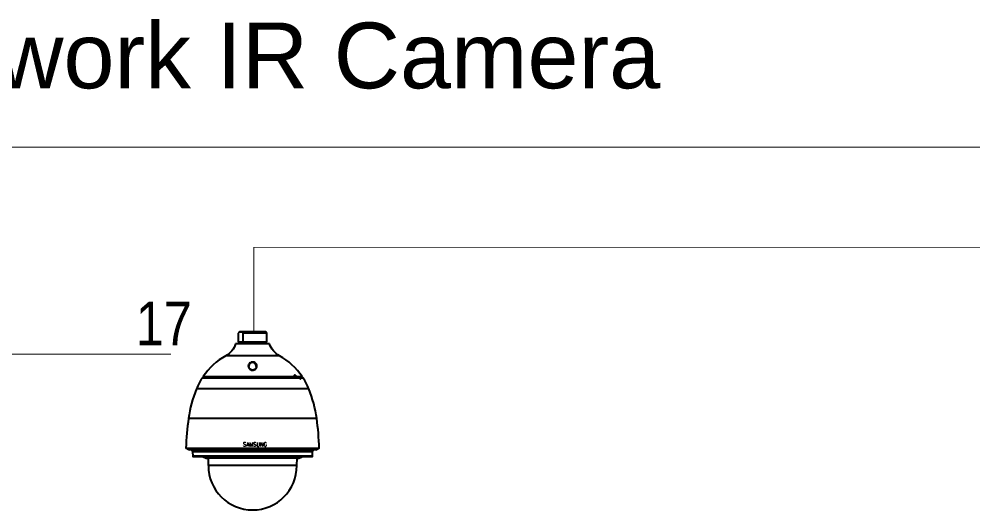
# Model space of a CAD drawing. Header units: millimetres. Extents: x 11706 to 18081, y 7308 to 12674.
# Drawn here: x 13645 to 14298, y 8038 to 8374 of the extents above; entities that cross this region are included whole.
import ezdxf
from ezdxf.enums import TextEntityAlignment as Align

# ---------------------------------------------------------------- set-up
doc = ezdxf.new("R2010")
doc.units = ezdxf.units.MM
doc.linetypes.add('DASHED', pattern=[19.05, 12.7, -6.35])
doc.layers.get('0').update_dxf_attribs({"lineweight": 0})
doc.layers.add('1', color=7, linetype='Continuous', true_color=0xffffff)
doc.layers.add('201', color=7, linetype='Continuous', true_color=0xffffff)
doc.layers.add('Cable CAT6', color=3, linetype='Continuous')
doc.styles.add('ALJABR', font='sanss___.ttf')
doc.styles.add('DEFAULT', font='simplex.shx')
doc.styles.get("Standard").update_dxf_attribs({"font": 'ARIALN.TTF'})

# ---------------------------------------------------------------- blocks, each defined once
blk = doc.blocks.new('A$C597D3E24')
at = {"layer": '1', "color": 7, "linetype": 'Continuous'}
for p, q in [((-23.9, 0), (-25.9, -2)), ((-19.5, 0), (-23.9, 0)), ((19.5, 0), (-19.5, 0)), ((21.5, -2), (19.5, 0)), ((-25.9, -2), (-25.9, -17)), ((-25.9, -2), (-25.8, -2)), ((-25.8, -2), (-25.8, -17)), ((-17.8, -17), (-17.8, -2)), ((21.5, -2), (-17.8, -2)), ((21.5, -17), (21.5, -2)), ((25.8, -20), (-30.2, -20)), ((-25.9, -17), (-25.8, -17)), ((-21.8, -17), (-25.8, -17)), ((-24.2, -17), (-24.2, -20)), ((-17.8, -17), (-21.8, -17)), ((21.5, -17), (-17.8, -17)), ((19.8, -20), (19.8, -17)), ((42, -39.6), (-46.4, -39.6)), ((75.9, -76.2), (-85.5, -76.2)), ((-83.7, -76), (-85.1, -76)), ((-85.1, -76), (-83.7, -76)), ((-83.8, -73.7), (68.2, -73.7)), ((-83.6, -76), (-56.3, -76)), ((-82.1, -74.5), (-83.4, -74.5)), ((-82.9, -75.8), (-56.5, -75.8)), ((-82.9, -75.8), (-82.9, -75.8)), ((-82.9, -75.8), (-82.9, -75.8)), ((-82.5, -74.8), (-82.5, -74.8)), ((-82.4, -74.7), (-82.4, -74.7)), ((-56.2, -74.7), (-82.4, -74.7)), ((-82.1, -74.5), (-55.9, -74.5)), ((-29.7, -76), (-56.2, -76)), ((-28.3, -74.5), (-55.9, -74.5)), ((-55.9, -74.5), (-53.3, -74.5)), ((-53.5, -74.9), (-55.6, -74.9)), ((-55.6, -76), (-55.6, -74.9)), ((-29.6, -74.9), (-53.5, -74.9)), ((-53.5, -74.9), (-53.5, -76)), ((-28.7, -74.9), (-29.6, -74.9)), ((-29.6, -76), (-29.6, -74.9)), ((-29.5, -76), (25.1, -76)), ((-28.6, -75.8), (24.2, -75.8)), ((24.1, -74.7), (-28.4, -74.7)), ((-28.3, -74.5), (24, -74.5)), ((51.6, -74.5), (24, -74.5)), ((25.2, -74.9), (24.3, -74.9)), ((49.2, -74.9), (25.2, -74.9)), ((25.2, -74.9), (25.2, -76)), ((51.9, -76), (25.3, -76)), ((48.9, -74.5), (51.6, -74.5)), ((51.3, -74.9), (49.2, -74.9)), ((49.2, -76), (49.2, -74.9)), ((51.3, -74.9), (51.3, -76)), ((51.6, -74.5), (68, -74.5)), ((74.5, -74.7), (51.8, -74.7)), ((51.9, -76), (75.5, -76)), ((52.1, -75.8), (74.9, -75.8)), ((67.1, -71.5), (67.3, -71.5)), ((67.3, -71.5), (67.5, -71.5)), ((68.7, -73.6), (68, -72.6)), ((68.8, -72.3), (68.6, -72.3)), ((68.6, -72.3), (69.3, -73.3)), ((69.5, -73.4), (68.8, -72.3)), ((69.5, -73.3), (68.8, -72.3)), ((69.6, -74.5), (68.9, -74.5)), ((68.9, -74.5), (68.9, -74.5)), ((69.6, -74.5), (68.9, -74.5)), ((69.6, -74.5), (69.6, -74.5)), ((69.8, -74.5), (69.6, -74.5)), ((69.8, -73.7), (79.5, -73.7)), ((69.9, -74.5), (69.8, -74.5)), ((69.8, -74.5), (69.8, -74.5)), ((69.9, -74.5), (69.8, -74.5)), ((69.9, -74.5), (69.9, -74.5)), ((69.9, -74.5), (74.1, -74.5)), ((74.1, -74.5), (75, -74.5)), ((75, -74.5), (75.5, -74.5)), ((75.5, -74.5), (77.7, -74.5)), ((76.2, -75), (75.8, -75)), ((78.1, -74.7), (76, -74.7)), ((76.6, -75.8), (78.5, -75.8)), ((76.6, -76), (79.2, -76)), ((81.1, -76.2), (76.7, -76.2)), ((79, -74.5), (77.7, -74.5)), ((78.1, -74.7), (78.1, -74.7)), ((78.1, -74.8), (78.1, -74.8)), ((78.5, -75.8), (78.5, -75.8)), ((78.6, -75.8), (78.6, -75.8)), ((80.7, -76), (79.3, -76)), ((80.8, -76), (79.3, -76)), ((90.3, -93.9), (-94.7, -93.9)), ((103.5, -143), (-107.9, -143)), ((-112.1, -191.7), (-90, -191.7)), ((-112, -192), (-110.2, -193)), ((-112, -192), (107.6, -192)), ((-88.5, -193), (-110.2, -193)), ((-110.1, -193), (105.7, -193)), ((-108.4, -193.3), (104.1, -193.3)), ((-85.3, -194.6), (-106.2, -194.6)), ((-102.8, -194.6), (-101.1, -197.6)), ((-101.1, -197.6), (-100.9, -205)), ((-81.2, -197.6), (-101.1, -197.6)), ((-90, -191.7), (107.8, -191.7)), ((105.8, -193), (-88.5, -193)), ((101.9, -194.6), (-85.3, -194.6)), ((96.8, -197.6), (-81.2, -197.6)), ((96.5, -205), (96.8, -197.6)), ((96.8, -197.6), (98.5, -194.6)), ((105.8, -193), (107.6, -192)), ((-81, -205), (-100.9, -205)), ((-100.4, -205.5), (96, -205.5)), ((-66.9, -206.4), (-83.2, -206.4)), ((-66.1, -206.5), (-82.2, -206.5)), ((96.5, -205), (-81, -205)), ((-64.9, -207.4), (-80.8, -207.4)), ((-64.1, -207.5), (-79.7, -207.5)), ((-63, -208.4), (-78.3, -208.4)), ((-61.2, -208.5), (-76.1, -208.5)), ((-75.5, -208.5), (-75.3, -220.6)), ((78.8, -206.4), (-66.9, -206.4)), ((77.8, -206.5), (-66.1, -206.5)), ((76.4, -207.4), (-64.9, -207.4)), ((75.4, -207.5), (-64.1, -207.5)), ((74, -208.4), (-63, -208.4)), ((71.8, -208.5), (-61.2, -208.5)), ((70.9, -220.6), (71.1, -208.5)), ((-60.6, -220.6), (-75.3, -220.6)), ((70.9, -220.6), (-60.6, -220.6))]:
    blk.add_line(p, q, dxfattribs=at)
at = {"layer": '1', "color": 7, "linetype": 'Continuous', "extrusion": (-1e-16, 1e-16, -1)}
for centre, start, end in [((63.4, -9), 198.3177, 240.9406), ((-59, -9), 299.0594, 341.6823)]:
    blk.add_arc(centre, 35, start, end, dxfattribs=at)
at = {"layer": '1', "color": 7, "linetype": 'Continuous'}
for centre, radius, start, end in [((7, -135.7), 110, 119.0594, 145.6742), ((-11.4, -135.7), 110, 34.3258, 60.9406), ((7, -135.7), 110, 147.2437, 157.6436), ((-85.1, -76.5), 0.5, 98.735, 147.2437), ((-85.1, -76.4), 0.4, 90, 98.735), ((-83.4, -74), 0.5, 145.6742, 270), ((-82.1, -74.9), 0.4, 90, 155.4555), ((-28.3, -74.9), 0.4, 90, 171.6611), ((24, -74.9), 0.4, 8.3389, 90), ((77.7, -74.9), 0.4, 24.5445, 90), ((79, -74), 0.5, 270, 34.3258), ((80.7, -76.4), 0.4, 81.265, 90), ((80.7, -76.5), 0.5, 32.7563, 81.265), ((-11.4, -135.7), 110, 22.3564, 32.7563), ((90.3, -170), 200, 157.6436, 172.2472), ((-94.6, -170), 200, 7.7528, 22.3564), ((387.5, -210.4), 500, 172.2472, 177.8554), ((-391.9, -210.4), 500, 2.1446, 7.7528), ((-111.8, -191.8), 0.3, 177.8554, 241.7457), ((-110.1, -192.7), 0.3, 241.7457, 270), ((-107.9, -192.5), 1, 212.4002, 238.549), ((-4.1, -22.7), 200, 238.549, 239.2861), ((-0.3, -22.7), 200, 300.7139, 301.451), ((103.6, -192.5), 1, 301.451, 327.5998), ((105.7, -192.7), 0.3, 270, 298.2543), ((107.5, -191.8), 0.3, 298.2543, 2.1446), ((-100.4, -205), 0.5, 182, 270), ((-67.2, -181), 30, 234.6093, 237.8267), ((-80.7, -186.6), 20, 262.8371, 265.7081), ((-65.1, -181.8), 30, 235.2889, 238.4816), ((-78.3, -187.6), 20, 262.9721, 265.937), ((-62.9, -182.7), 30, 235.975, 239.1436), ((-72.4, -88.6), 120, 267.1606, 268.2129), ((68, -88.6), 120, 271.7871, 272.8394), ((58.6, -182.7), 30, 300.8564, 304.025), ((73.9, -187.6), 20, 274.063, 277.0279), ((60.7, -181.8), 30, 301.5184, 304.7111), ((76.3, -186.6), 20, 274.2919, 277.1629), ((62.8, -181), 30, 302.1733, 305.3907), ((96, -205), 0.5, 270, 358), ((-2.2, -220.6), 73, 180, 0)]:
    blk.add_arc(centre, radius, start, end, dxfattribs=at)
for centre, major_axis, ratio, start_param, end_param in [((-83.7, -76.4), (0, -0.4), 0.982772, 3.138093, 3.294047), ((-82.1, -74.9), (0, 0.4), 0.980679, 0, 1.134464), ((-56.2, -75.9), (-0.383, 0.117), 0.318957, 3.906145, 5.481365), ((-56.3, -76), (-0.369, 0.155), 0.406117, 4.05736, 5.517324), ((-55.9, -74.9), (0, -0.4), 0.659756, 3.141593, 4.276057), ((-55.9, -74.9), (-0.382, 0.118), 0.315649, 3.918102, 5.482595), ((-55.9, -74.9), (-0.383, 0.117), 0.318957, 3.906145, 5.48139), ((-56.2, -76.4), (0, -0.4), 0.651445, 3.139681, 3.294047), ((-55.9, -74.9), (0, 0.4), 0.746873, 4.712389, 6.283185), ((-53.3, -74.9), (0, -0.4), 0.642058, 3.141593, 4.712389), ((-29.5, -74.9), (0, -0.4), 0.342915, 3.141593, 4.712389), ((-28.5, -75.9), (-0.395, 0.06), 0.399597, 5.071046, 6.278771), ((-28.5, -76), (-0.392, 0.081), 0.508793, 5.096103, 6.274235), ((-28.3, -74.9), (-0.396, 0.058), 0.401206, 5.068969, 6.282917), ((-28.3, -74.9), (-0.395, 0.06), 0.399597, 5.071021, 6.282803), ((-28.3, -74.9), (0, 0.4), 0.320923, 0, 1.134464), ((24, -74.9), (0, -0.4), 0.320923, 2.007129, 3.141593), ((24, -74.9), (-0.396, -0.058), 0.401206, 3.141642, 4.355809), ((24, -74.9), (-0.395, -0.06), 0.399597, 3.141706, 4.353757), ((24.1, -75.9), (-0.395, -0.06), 0.399597, 3.151837, 4.353732), ((24.1, -76), (-0.392, -0.081), 0.508793, 3.142205, 4.328675), ((25.1, -74.9), (0, -0.4), 0.342915, 1.570796, 3.141593), ((48.9, -74.9), (0, -0.4), 0.642058, 1.570796, 3.141593), ((51.6, -74.9), (0, -0.4), 0.746873, 3.141593, 4.712389), ((51.6, -74.9), (-0.382, -0.118), 0.315649, 3.942183, 5.506676), ((51.6, -74.9), (-0.383, -0.117), 0.318957, 3.943388, 5.518633), ((51.6, -74.9), (0, 0.4), 0.659756, 5.148721, 6.283185), ((51.9, -75.9), (-0.383, -0.117), 0.318957, 3.943413, 5.518633), ((51.9, -76), (-0.369, -0.155), 0.406117, 3.907454, 5.367418), ((67.3, -72), (0, 0.5), 0.5, 0, 1.141062), ((67, -73.4), (0, -1.4), 0.866025, 2.216568, 3.031244), ((67.3, -73.4), (0, 1.9), 0.866025, 5.358161, 6.283185), ((67.5, -73.4), (0, -1.9), 0.866025, 2.216568, 3.141593), ((68.2, -72.6), (0.419, 0.273), 0.300908, 0.43204, 2.002836), ((68.9, -73.6), (0.419, 0.273), 0.300908, 0.43204, 2.002836), ((68.4, -72.6), (-0.419, -0.273), 0.300908, 3.141587, 3.573633), ((-0.9, 34.3), (76.4, -105.8), 0.256075, 6.097826, 6.102759), ((69.1, -73.6), (-0.419, -0.273), 0.300908, 3.125244, 3.573633), ((-2.2, 33.2), (78.4, -105.7), 0.257874, 6.091795, 6.096644), ((77.7, -74.9), (0, -0.4), 0.980679, 2.007129, 3.141593), ((79.3, -76.4), (0, -0.4), 0.982772, 2.989139, 3.149051)]:
    blk.add_ellipse(centre, major_axis=major_axis, ratio=ratio, start_param=start_param, end_param=end_param, dxfattribs=at)
for points, knots in [([(-17.8, -2), (-18.4, -1.5), (-19.1, -1), (-20.4, -0.5), (-21.1, -0.3), (-22.5, -0.3), (-23.1, -0.5), (-24.5, -1), (-25.2, -1.5), (-25.8, -2)], [0, 0, 0, 0, 0.25, 0.25, 0.5, 0.5, 0.75, 0.75, 1, 1, 1, 1]), ([(-7.9, -60.5), (-8.9, -59.1), (-9.4, -57.5), (-9.2, -54.5), (-8.5, -52.9), (-6.6, -51.1), (-5.7, -50.6), (-3.7, -49.9), (-2.6, -49.8), (-0.4, -50), (0.7, -50.3), (2.4, -51.3), (3.1, -51.9), (4.1, -53.2), (4.5, -53.9), (4.9, -55.4), (5, -56.2), (4.8, -57.7), (4.6, -58.5), (3.9, -60), (3.4, -60.7), (2.2, -62), (1.3, -62.5), (-0.6, -63.3), (-1.8, -63.5), (-4, -63.3), (-5, -62.9), (-6.7, -61.8), (-7.4, -61.2), (-7.9, -60.5)], [0, 0, 0, 0, 0.125, 0.125, 0.25, 0.25, 0.3125, 0.3125, 0.375, 0.375, 0.4375, 0.4375, 0.5, 0.5, 0.5625, 0.5625, 0.625, 0.625, 0.6875, 0.6875, 0.75, 0.75, 0.8125, 0.8125, 0.875, 0.875, 0.9375, 0.9375, 1, 1, 1, 1]), ([(3.8, -57.4), (3.9, -56.7), (3.8, -56), (3.5, -54.6), (3.2, -53.9), (2.3, -52.6), (1.7, -52), (0.2, -51), (-0.7, -50.7), (-2.7, -50.5), (-3.7, -50.7), (-5.4, -51.4), (-6.1, -52), (-7.7, -53.8), (-8.2, -55.3), (-8.2, -57), (-8.2, -57.2), (-8.2, -57.4)], [0, 0, 0, 0, 0.116421, 0.116421, 0.237888, 0.237888, 0.359354, 0.359354, 0.48082, 0.48082, 0.602286, 0.602286, 0.723752, 0.723752, 0.966684, 0.966684, 1, 1, 1, 1]), ([(-5.8, -61.8), (-6, -61.7), (-6.3, -61.4), (-6.8, -60.9), (-7.4, -60.1), (-7.8, -59.3), (-8.1, -58.4), (-8.2, -57.7), (-8.2, -57.4), (-8.2, -57.4)], [0, 0, 0, 0, 0.077142, 0.23355, 0.403094, 0.584766, 0.779071, 0.98304, 1, 1, 1, 1]), ([(3.8, -57.4), (3.8, -57.5), (3.8, -57.9), (3.6, -58.7), (3.3, -59.6), (2.8, -60.4), (2.2, -61.1), (1.6, -61.7), (0.9, -62.2), (0.1, -62.6), (-0.6, -62.9), (-1.5, -63), (-2.3, -63.1), (-3.1, -63), (-3.9, -62.8), (-4.7, -62.5), (-5.3, -62.2), (-5.7, -61.9), (-5.8, -61.8)], [0, 0, 0, 0, 0.031701, 0.130334, 0.226792, 0.310056, 0.387372, 0.45787, 0.522243, 0.580722, 0.634733, 0.685567, 0.739013, 0.791393, 0.844305, 0.899783, 0.958787, 1, 1, 1, 1]), ([(-83.6, -76), (-83.6, -76), (-83.6, -76), (-83.7, -76), (-83.7, -76), (-83.7, -76)], [0, 0, 0, 0, 0.439473, 0.846602, 1, 1, 1, 1]), ([(-83.6, -76), (-83.6, -76), (-83.7, -76), (-83.7, -76), (-83.7, -76), (-83.7, -76), (-83.7, -76), (-83.7, -76)], [0, 0, 0, 0, 0.454532, 0.454532, 0.835405, 0.835405, 1, 1, 1, 1]), ([(-82.9, -75.8), (-82.9, -75.8), (-83, -75.9), (-83, -75.9), (-83.1, -76), (-83.2, -76), (-83.3, -76), (-83.3, -76), (-83.3, -76)], [0, 0, 0, 0, 0.083679, 0.272162, 0.444535, 0.650318, 0.949664, 1, 1, 1, 1]), ([(-82.9, -75.8), (-82.9, -75.8), (-83, -75.9), (-83, -75.9), (-83.1, -75.9), (-83.1, -76), (-83.1, -76), (-83.1, -76), (-83.2, -76), (-83.2, -76), (-83.2, -76), (-83.3, -76), (-83.3, -76), (-83.3, -76)], [0, 0, 0, 0, 0.198617, 0.198617, 0.383776, 0.383776, 0.416538, 0.416538, 0.694852, 0.694852, 0.719686, 0.719686, 1, 1, 1, 1]), ([(-82.5, -74.8), (-82.6, -75), (-82.7, -75.3), (-82.8, -75.6), (-82.9, -75.7), (-82.9, -75.8)], [0, 0, 0, 0, 0.73255, 0.73255, 1, 1, 1, 1]), ([(-56.5, -76), (-56.5, -76), (-56.5, -76), (-56.6, -76), (-56.6, -76), (-56.6, -76), (-56.6, -75.9), (-56.6, -75.9), (-56.5, -75.9), (-56.5, -75.9), (-56.5, -75.8), (-56.5, -75.8)], [0, 0, 0, 0, 0.27504, 0.27504, 0.540335, 0.540335, 0.720357, 0.720357, 0.779123, 0.779123, 1, 1, 1, 1]), ([(-56.5, -75.8), (-56.4, -75.5), (-56.3, -75.3), (-56.2, -75), (-56.2, -74.9), (-56.2, -74.8)], [0, 0, 0, 0, 0.73255, 0.73255, 1, 1, 1, 1]), ([(-56.2, -76), (-56.2, -76), (-56.3, -76), (-56.3, -76), (-56.3, -76), (-56.3, -76), (-56.3, -76), (-56.3, -76)], [0, 0, 0, 0, 0.356497, 0.356497, 0.821666, 0.821666, 1, 1, 1, 1]), ([(-31.6, -74.5), (-31.3, -74.5), (-31.1, -74.5), (-30.8, -74.5), (-30.9, -74.5), (-30.9, -74.5), (-31, -74.5), (-31.5, -74.5), (-32, -74.5), (-32.5, -74.5), (-32.4, -74.5), (-32.4, -74.5), (-32.3, -74.5), (-31.9, -74.5), (-31.5, -74.5), (-31.1, -74.5), (-31.3, -74.5), (-31.5, -74.5), (-31.7, -74.5), (-31.7, -74.5), (-31.6, -74.5), (-31.6, -74.5)], [0, 0, 0, 0, 0.233985, 0.233985, 0.233985, 0.286961, 0.286961, 0.286961, 0.52009, 0.52009, 0.52009, 0.576495, 0.576495, 0.576495, 0.759819, 0.759819, 0.759819, 0.943595, 0.943595, 0.943595, 1, 1, 1, 1]), ([(-29.8, -74.5), (-30, -74.5), (-30.1, -74.5), (-30.3, -74.5), (-30.3, -74.5), (-30.4, -74.5), (-30.4, -74.5), (-30.2, -74.5), (-30, -74.5), (-29.6, -74.5), (-29.5, -74.5), (-29.1, -74.5), (-29, -74.5), (-28.9, -74.5), (-28.9, -74.5), (-29, -74.5), (-29.1, -74.5), (-29.4, -74.5), (-29.5, -74.5), (-29.9, -74.5), (-30, -74.5), (-30.4, -74.5), (-30.6, -74.5), (-30.9, -74.5), (-31, -74.5), (-31.1, -74.5), (-31.1, -74.5), (-31, -74.5), (-30.9, -74.5), (-30.8, -74.5), (-30.7, -74.5), (-30.8, -74.5), (-30.8, -74.5), (-30.7, -74.5), (-30.7, -74.5), (-30.4, -74.5), (-30.3, -74.5), (-30, -74.5), (-29.9, -74.5), (-29.6, -74.5), (-29.5, -74.5), (-29.3, -74.5), (-29.2, -74.5), (-29.2, -74.5), (-29.1, -74.5), (-29.2, -74.5), (-29.3, -74.5), (-29.5, -74.5), (-29.7, -74.5), (-29.8, -74.5)], [0, 0, 0, 0, 0.034011, 0.034011, 0.034011, 0.049118, 0.049118, 0.049118, 0.09407, 0.09407, 0.13896, 0.13896, 0.185393, 0.185393, 0.231688, 0.231688, 0.277873, 0.277873, 0.328133, 0.328133, 0.378425, 0.378425, 0.428579, 0.428579, 0.485421, 0.485421, 0.542173, 0.542173, 0.542173, 0.56124, 0.56124, 0.56124, 0.598695, 0.598695, 0.636228, 0.636228, 0.679514, 0.679514, 0.722706, 0.722706, 0.765897, 0.765897, 0.821477, 0.821477, 0.877057, 0.877057, 0.932707, 0.932707, 1, 1, 1, 1]), ([(-29.5, -76), (-29.5, -76), (-29.5, -76), (-29.6, -76), (-29.6, -76), (-29.7, -76), (-29.7, -76), (-29.7, -76)], [0, 0, 0, 0, 0.454532, 0.454532, 0.835405, 0.835405, 1, 1, 1, 1]), ([(-27.2, -74.5), (-27.2, -74.5), (-27.1, -74.5), (-27, -74.5), (-27.5, -74.5), (-27.9, -74.5), (-28.4, -74.5), (-28.6, -74.5), (-28.8, -74.5), (-29.1, -74.5), (-29.2, -74.5), (-29.3, -74.5), (-29.3, -74.5), (-29.4, -74.5), (-29.4, -74.5), (-29.4, -74.5), (-29.4, -74.5), (-29.3, -74.5), (-29.2, -74.5), (-29, -74.5), (-28.7, -74.5), (-28.5, -74.5), (-28.1, -74.5), (-27.9, -74.5), (-27.8, -74.5), (-27.6, -74.5), (-27.4, -74.5), (-27.2, -74.5)], [0, 0, 0, 0, 0.033272, 0.033272, 0.033272, 0.429459, 0.429459, 0.429459, 0.524202, 0.524202, 0.57411, 0.57411, 0.57411, 0.611457, 0.611457, 0.648805, 0.648805, 0.686322, 0.686322, 0.750526, 0.750526, 0.814598, 0.814598, 0.853297, 0.853297, 0.853297, 1, 1, 1, 1]), ([(-28.4, -74.5), (-28.3, -74.5), (-28.1, -74.5), (-28, -74.5), (-28.1, -74.5), (-28.2, -74.5), (-28.5, -74.5), (-28.7, -74.5), (-28.9, -74.5), (-29, -74.5), (-29.1, -74.5), (-29.1, -74.5), (-29.1, -74.5), (-29.1, -74.5), (-29.1, -74.5), (-29, -74.5), (-29, -74.5), (-28.7, -74.5), (-28.6, -74.5), (-28.4, -74.5)], [0, 0, 0, 0, 0.275887, 0.275887, 0.275887, 0.402205, 0.402205, 0.527523, 0.527523, 0.653145, 0.653145, 0.744709, 0.744709, 0.836929, 0.836929, 0.836929, 0.904188, 0.904188, 1, 1, 1, 1]), ([(-28.6, -75.8), (-28.6, -75.8), (-28.6, -75.9), (-28.7, -75.9), (-28.7, -75.9), (-28.7, -76), (-28.7, -76), (-28.8, -76), (-28.8, -76), (-28.9, -76), (-28.9, -76), (-28.9, -76), (-29, -76), (-29, -76)], [0, 0, 0, 0, 0.198617, 0.198617, 0.383776, 0.383776, 0.416538, 0.416538, 0.694852, 0.694852, 0.719686, 0.719686, 1, 1, 1, 1]), ([(-28.9, -76), (-28.9, -76), (-28.9, -76), (-28.9, -76), (-28.9, -76), (-29, -76), (-29, -76), (-29, -76)], [0, 0, 0, 0, 0.074426, 0.348606, 0.596868, 0.872562, 1, 1, 1, 1]), ([(-28.5, -74.8), (-28.5, -75), (-28.5, -75.3), (-28.6, -75.6), (-28.6, -75.7), (-28.6, -75.8)], [0, 0, 0, 0, 0.73255, 0.73255, 1, 1, 1, 1]), ([(-27.5, -74.5), (-27.4, -74.5), (-27.3, -74.5), (-27.3, -74.5), (-26.8, -74.5), (-26.3, -74.5), (-25.8, -74.5), (-25.8, -74.5), (-25.9, -74.5), (-26, -74.5), (-26.4, -74.5), (-26.7, -74.5), (-27.1, -74.5), (-26.9, -74.5), (-26.8, -74.5), (-26.6, -74.5), (-26.6, -74.5), (-26.7, -74.5), (-26.7, -74.5), (-27, -74.5), (-27.2, -74.5), (-27.5, -74.5)], [0, 0, 0, 0, 0.052996, 0.052996, 0.052996, 0.287069, 0.287069, 0.287069, 0.343495, 0.343495, 0.343495, 0.527152, 0.527152, 0.527152, 0.710357, 0.710357, 0.710357, 0.766783, 0.766783, 0.766783, 1, 1, 1, 1]), ([(-8, -75.9), (-7.9, -75.9), (-7.9, -75.9), (-7.8, -75.9), (-7.6, -75.9), (-7.4, -75.9), (-7.2, -75.9), (-7.2, -75.9), (-7.3, -75.9), (-7.4, -75.9), (-7.9, -75.9), (-8.5, -75.9), (-9, -75.9), (-8.9, -75.9), (-8.9, -75.9), (-8.8, -75.9), (-8.7, -75.9), (-8.5, -75.9), (-8.3, -75.9), (-8.1, -75.9), (-8, -75.9), (-7.8, -75.9), (-7.9, -75.9), (-7.9, -75.9), (-8, -75.9)], [0, 0, 0, 0, 0.025392, 0.025392, 0.025392, 0.34975, 0.34975, 0.34975, 0.375558, 0.375558, 0.375558, 0.700917, 0.700917, 0.700917, 0.728159, 0.728159, 0.728159, 0.826417, 0.826417, 0.826417, 0.901993, 0.901993, 0.901993, 1, 1, 1, 1]), ([(-7.5, -75.9), (-7.6, -75.9), (-7.7, -75.9), (-7.7, -75.9), (-7.9, -75.9), (-8, -75.9), (-8.2, -75.9), (-8, -75.9), (-7.9, -75.9), (-7.6, -75.9), (-7.5, -75.9), (-7.4, -75.9), (-7.4, -75.9), (-7.5, -75.9), (-7.5, -75.9)], [0, 0, 0, 0, 0.24241, 0.24241, 0.24241, 0.398683, 0.398683, 0.398683, 0.62764, 0.62764, 0.836306, 0.836306, 0.836306, 1, 1, 1, 1]), ([(-6.5, -75.9), (-6.4, -75.9), (-6.5, -75.9), (-6.5, -75.9), (-6.4, -75.9), (-6.4, -75.9), (-6.2, -75.9), (-6.2, -75.9), (-6, -75.9), (-6, -75.9), (-6, -75.9), (-6.1, -75.9), (-6.3, -75.9), (-6.4, -75.9), (-6.7, -75.9), (-6.8, -75.9), (-6.9, -75.9), (-6.9, -75.9), (-6.9, -75.9), (-6.9, -75.9), (-6.9, -75.9), (-7, -75.9), (-7.1, -75.9), (-7.3, -75.9), (-7.4, -75.9), (-7.5, -75.9), (-7.6, -75.9), (-7.5, -75.9), (-7.5, -75.9), (-7.2, -75.9), (-7.1, -75.9), (-6.8, -75.9), (-6.7, -75.9), (-6.5, -75.9), (-6.5, -75.9), (-6.5, -75.9)], [0, 0, 0, 0, 0.056227, 0.056227, 0.056227, 0.103787, 0.103787, 0.151347, 0.151347, 0.223193, 0.223193, 0.295406, 0.295406, 0.368257, 0.368257, 0.44138, 0.44138, 0.488241, 0.488241, 0.534871, 0.534871, 0.534871, 0.589151, 0.589151, 0.643493, 0.643493, 0.718495, 0.718495, 0.793823, 0.793823, 0.869152, 0.869152, 0.944236, 0.944236, 1, 1, 1, 1]), ([(-6.7, -75.9), (-6.6, -75.9), (-6.7, -75.9), (-6.8, -75.9), (-6.8, -75.9), (-6.9, -75.9), (-7, -75.9), (-7.1, -75.9), (-7.2, -75.9), (-7.3, -75.9), (-7.3, -75.9), (-7.4, -75.9), (-7.3, -75.9), (-7.2, -75.9), (-7.1, -75.9), (-6.9, -75.9), (-6.8, -75.9), (-6.7, -75.9), (-6.7, -75.9), (-6.7, -75.9)], [0, 0, 0, 0, 0.130898, 0.130898, 0.210957, 0.210957, 0.291596, 0.291596, 0.372236, 0.372236, 0.497009, 0.497009, 0.622208, 0.622208, 0.749054, 0.749054, 0.8759, 0.8759, 1, 1, 1, 1]), ([(-6.2, -75.9), (-6.2, -75.9), (-6.2, -75.9), (-6.3, -75.9), (-6.4, -75.9), (-6.5, -75.9), (-6.6, -75.9), (-6.7, -75.9), (-6.8, -75.9), (-6.8, -75.9), (-6.7, -75.9), (-6.6, -75.9), (-6.6, -75.9), (-6.4, -75.9), (-6.4, -75.9), (-6.2, -75.9), (-6.2, -75.9), (-6.2, -75.9)], [0, 0, 0, 0, 0.111587, 0.111587, 0.237462, 0.237462, 0.364144, 0.364144, 0.487491, 0.487491, 0.611369, 0.611369, 0.740378, 0.740378, 0.869122, 0.869122, 1, 1, 1, 1]), ([(-6, -75.9), (-5.8, -75.9), (-5.7, -75.9), (-5.6, -75.9), (-5.7, -75.9), (-5.7, -75.9), (-5.8, -75.9), (-5.9, -75.9), (-5.9, -75.9), (-6.1, -75.9), (-6.2, -75.9), (-6.3, -75.9), (-6.3, -75.9), (-6.4, -75.9), (-6.3, -75.9), (-6.1, -75.9), (-6.1, -75.9), (-5.9, -75.9), (-5.8, -75.9), (-5.6, -75.9), (-5.6, -75.9), (-5.6, -75.9), (-5.6, -75.9), (-5.6, -75.9), (-5.5, -75.9), (-5.5, -75.9), (-5.4, -75.9), (-5.3, -75.9), (-5.1, -75.9), (-5, -75.9), (-5.2, -75.9), (-5.4, -75.9), (-5.6, -75.9), (-5.6, -75.9), (-5.7, -75.9), (-5.7, -75.9), (-5.6, -75.9), (-5.4, -75.9), (-5.2, -75.9), (-5.3, -75.9), (-5.4, -75.9), (-5.4, -75.9), (-5.5, -75.9), (-5.5, -75.9), (-5.7, -75.9), (-5.9, -75.9), (-6.1, -75.9), (-6.3, -75.9), (-6.5, -75.9), (-6.5, -75.9), (-6.6, -75.9), (-6.5, -75.9), (-6.2, -75.9), (-6.1, -75.9), (-6, -75.9)], [0, 0, 0, 0, 0.048282, 0.048282, 0.048282, 0.065177, 0.065177, 0.065177, 0.09879, 0.09879, 0.132208, 0.132208, 0.172414, 0.172414, 0.21262, 0.21262, 0.2506, 0.2506, 0.288823, 0.288823, 0.312712, 0.312712, 0.336432, 0.336432, 0.336432, 0.354511, 0.354511, 0.354511, 0.492794, 0.492794, 0.492794, 0.568748, 0.568748, 0.568748, 0.600175, 0.600175, 0.600175, 0.661126, 0.661126, 0.661126, 0.733559, 0.733559, 0.733559, 0.768136, 0.768136, 0.813838, 0.813838, 0.859492, 0.859492, 0.902937, 0.902937, 0.956205, 0.956205, 1, 1, 1, 1]), ([(-5, -75.9), (-4.9, -75.9), (-4.7, -75.9), (-4.6, -75.9), (-4.7, -75.9), (-4.7, -75.9), (-4.8, -75.9), (-4.9, -75.9), (-5, -75.9), (-5.1, -75.9), (-5.2, -75.9), (-5.3, -75.9), (-5.4, -75.9), (-5.4, -75.9), (-5.3, -75.9), (-5.2, -75.9), (-5.1, -75.9), (-4.9, -75.9), (-4.8, -75.9), (-4.7, -75.9), (-4.6, -75.9), (-4.6, -75.9), (-4.6, -75.9), (-4.6, -75.9), (-4.5, -75.9), (-4.5, -75.9), (-4.4, -75.9), (-4.3, -75.9), (-4.1, -75.9), (-4, -75.9), (-4.2, -75.9), (-4.4, -75.9), (-4.6, -75.9), (-4.6, -75.9), (-4.7, -75.9), (-4.7, -75.9), (-4.6, -75.9), (-4.4, -75.9), (-4.2, -75.9), (-4.3, -75.9), (-4.4, -75.9), (-4.5, -75.9), (-4.5, -75.9), (-4.5, -75.9), (-4.7, -75.9), (-4.9, -75.9), (-5.2, -75.9), (-5.3, -75.9), (-5.5, -75.9), (-5.6, -75.9), (-5.6, -75.9), (-5.5, -75.9), (-5.2, -75.9), (-5.1, -75.9), (-5, -75.9)], [0, 0, 0, 0, 0.048282, 0.048282, 0.048282, 0.065177, 0.065177, 0.065177, 0.09879, 0.09879, 0.132208, 0.132208, 0.172414, 0.172414, 0.21262, 0.21262, 0.2506, 0.2506, 0.288823, 0.288823, 0.312712, 0.312712, 0.336432, 0.336432, 0.336432, 0.354511, 0.354511, 0.354511, 0.492794, 0.492794, 0.492794, 0.568748, 0.568748, 0.568748, 0.600175, 0.600175, 0.600175, 0.661126, 0.661126, 0.661126, 0.733559, 0.733559, 0.733559, 0.768136, 0.768136, 0.813838, 0.813838, 0.859492, 0.859492, 0.902937, 0.902937, 0.956205, 0.956205, 1, 1, 1, 1]), ([(-4, -75.9), (-4.2, -75.9), (-4.4, -75.9), (-4.6, -75.9), (-4.7, -75.9), (-4.7, -75.9), (-4.8, -75.9), (-4.5, -75.9), (-4.2, -75.9), (-3.9, -75.9), (-3.9, -75.9), (-3.9, -75.9), (-3.8, -75.9), (-3.8, -75.9), (-3.8, -75.9), (-3.8, -75.9), (-3.9, -75.9), (-3.9, -75.9), (-3.9, -75.9), (-3.8, -75.9), (-3.7, -75.9), (-3.7, -75.9), (-3.5, -75.9), (-3.4, -75.9), (-3.3, -75.9), (-3.2, -75.9), (-3.2, -75.9), (-3.2, -75.9), (-3.3, -75.9), (-3.3, -75.9), (-3.2, -75.9), (-3.1, -75.9), (-3, -75.9), (-3, -75.9), (-3, -75.9), (-3.1, -75.9), (-3.4, -75.9), (-3.5, -75.9), (-3.7, -75.9), (-3.9, -75.9), (-4, -75.9), (-4, -75.9), (-4.1, -75.9), (-4.1, -75.9), (-4.1, -75.9), (-4.1, -75.9), (-4, -75.9), (-4, -75.9), (-4, -75.9), (-4, -75.9), (-4, -75.9)], [0, 0, 0, 0, 0.062996, 0.062996, 0.062996, 0.089544, 0.089544, 0.089544, 0.174459, 0.174459, 0.174459, 0.193767, 0.193767, 0.225782, 0.225782, 0.257796, 0.257796, 0.307662, 0.307662, 0.357688, 0.357688, 0.410477, 0.410477, 0.462968, 0.462968, 0.51883, 0.51883, 0.574997, 0.574997, 0.574997, 0.595422, 0.595422, 0.595422, 0.658267, 0.658267, 0.721197, 0.721197, 0.784806, 0.784806, 0.848415, 0.848415, 0.880944, 0.880944, 0.913474, 0.913474, 0.945958, 0.945958, 0.972942, 0.972942, 1, 1, 1, 1]), ([(-3, -75.9), (-2.8, -75.9), (-2.6, -75.9), (-2.3, -75.9), (-2.2, -75.9), (-2.1, -75.9), (-2.1, -75.9), (-2.1, -75.9), (-2.1, -75.9), (-2.3, -75.9), (-2.4, -75.9), (-2.5, -75.9), (-2.6, -75.9), (-2.8, -75.9), (-2.8, -75.9), (-3, -75.9), (-3.1, -75.9), (-3.4, -75.9), (-3.5, -75.9), (-3.6, -75.9), (-3.6, -75.9), (-3.5, -75.9), (-3.5, -75.9), (-3.3, -75.9), (-3.1, -75.9), (-3, -75.9)], [0, 0, 0, 0, 0.140497, 0.140497, 0.22893, 0.22893, 0.317061, 0.317061, 0.405346, 0.405346, 0.470627, 0.470627, 0.535548, 0.535548, 0.600469, 0.600469, 0.665669, 0.665669, 0.742998, 0.742998, 0.820357, 0.820357, 0.89785, 0.89785, 1, 1, 1, 1]), ([(-2.3, -75.9), (-2.3, -75.9), (-2.4, -75.9), (-2.7, -75.9), (-2.9, -75.9), (-3.1, -75.9), (-3.2, -75.9), (-3.4, -75.9), (-3.4, -75.9), (-3.4, -75.9), (-3.3, -75.9), (-2.9, -75.9), (-2.7, -75.9), (-2.5, -75.9), (-2.4, -75.9), (-2.3, -75.9), (-2.2, -75.9), (-2.3, -75.9)], [0, 0, 0, 0, 0.124196, 0.124196, 0.248587, 0.248587, 0.373598, 0.373598, 0.499177, 0.499177, 0.624251, 0.624251, 0.74991, 0.74991, 0.876082, 0.876082, 1, 1, 1, 1]), ([(-2, -75.9), (-1.8, -75.9), (-1.6, -75.9), (-1.3, -75.9), (-1.2, -75.9), (-1.1, -75.9), (-1.1, -75.9), (-1.1, -75.9), (-1.2, -75.9), (-1.3, -75.9), (-1.4, -75.9), (-1.5, -75.9), (-1.6, -75.9), (-1.8, -75.9), (-1.9, -75.9), (-2, -75.9), (-2.1, -75.9), (-2.4, -75.9), (-2.5, -75.9), (-2.6, -75.9), (-2.6, -75.9), (-2.6, -75.9), (-2.5, -75.9), (-2.3, -75.9), (-2.1, -75.9), (-2, -75.9)], [0, 0, 0, 0, 0.140497, 0.140497, 0.22893, 0.22893, 0.317061, 0.317061, 0.405346, 0.405346, 0.470627, 0.470627, 0.535548, 0.535548, 0.600469, 0.600469, 0.665669, 0.665669, 0.742998, 0.742998, 0.820357, 0.820357, 0.89785, 0.89785, 1, 1, 1, 1]), ([(-1.3, -75.9), (-1.3, -75.9), (-1.4, -75.9), (-1.8, -75.9), (-1.9, -75.9), (-2.1, -75.9), (-2.2, -75.9), (-2.4, -75.9), (-2.4, -75.9), (-2.4, -75.9), (-2.3, -75.9), (-1.9, -75.9), (-1.7, -75.9), (-1.5, -75.9), (-1.4, -75.9), (-1.3, -75.9), (-1.3, -75.9), (-1.3, -75.9)], [0, 0, 0, 0, 0.124196, 0.124196, 0.248587, 0.248587, 0.373598, 0.373598, 0.499177, 0.499177, 0.624251, 0.624251, 0.74991, 0.74991, 0.876082, 0.876082, 1, 1, 1, 1]), ([(-1.5, -75.9), (-1.3, -75.9), (-1.2, -75.9), (-1, -75.9), (-1, -75.9), (-0.9, -75.9), (-0.9, -75.9), (-1, -75.9), (-1.2, -75.9), (-1.4, -75.9), (-1.4, -75.9), (-1.5, -75.9), (-1.5, -75.9)], [0, 0, 0, 0, 0.317691, 0.317691, 0.317691, 0.5, 0.5, 0.5, 0.817691, 0.817691, 0.817691, 1, 1, 1, 1]), ([(-0.5, -75.9), (-0.4, -75.9), (-0.3, -75.9), (-0.2, -75.9), (-0.2, -75.9), (-0.2, -75.9), (-0.3, -75.9), (-0.4, -75.9), (-0.4, -75.9), (-0.6, -75.9), (-0.6, -75.9), (-0.7, -75.9), (-0.8, -75.9), (-0.8, -75.9), (-0.8, -75.9), (-0.8, -75.9), (-0.8, -75.9), (-0.7, -75.9), (-0.6, -75.9), (-0.6, -75.9), (-0.6, -75.9), (-0.5, -75.9), (-0.6, -75.9), (-0.5, -75.9), (-0.5, -75.9), (-0.4, -75.9), (-0.3, -75.9), (-0.2, -75.9), (0.1, -75.9), (0.3, -75.9), (0.5, -75.9), (0.5, -75.9), (0.5, -75.9), (0.5, -75.9), (0.3, -75.9), (0.2, -75.9), (0, -75.9), (-0.2, -75.9), (-0.4, -75.9), (-0.5, -75.9), (-0.8, -75.9), (-0.9, -75.9), (-1, -75.9), (-1, -75.9), (-0.9, -75.9), (-0.9, -75.9), (-0.7, -75.9), (-0.6, -75.9), (-0.5, -75.9)], [0, 0, 0, 0, 0.062216, 0.062216, 0.062216, 0.084302, 0.084302, 0.084302, 0.125155, 0.125155, 0.166305, 0.166305, 0.201474, 0.201474, 0.236921, 0.236921, 0.272368, 0.272368, 0.307815, 0.307815, 0.311556, 0.311556, 0.311556, 0.350247, 0.350247, 0.388939, 0.388939, 0.453558, 0.453558, 0.518178, 0.518178, 0.584816, 0.584816, 0.651734, 0.651734, 0.700021, 0.700021, 0.748407, 0.748407, 0.79664, 0.79664, 0.846781, 0.846781, 0.896942, 0.896942, 0.946994, 0.946994, 1, 1, 1, 1]), ([(-0.4, -75.9), (-0.4, -75.9), (-0.4, -75.9), (-0.2, -75.9), (-0.1, -75.9), (0.1, -75.9), (0.1, -75.9), (0.3, -75.9), (0.3, -75.9), (0.3, -75.9), (0.3, -75.9), (0.1, -75.9), (0, -75.9), (-0.1, -75.9), (-0.2, -75.9), (-0.4, -75.9), (-0.4, -75.9), (-0.4, -75.9)], [0, 0, 0, 0, 0.127244, 0.127244, 0.254489, 0.254489, 0.381733, 0.381733, 0.513919, 0.513919, 0.645334, 0.645334, 0.763464, 0.763464, 0.881197, 0.881197, 1, 1, 1, 1]), ([(0.5, -75.9), (0.3, -75.9), (0.1, -75.9), (-0.1, -75.9), (-0.1, -75.9), (-0.2, -75.9), (-0.2, -75.9), (0.1, -75.9), (0.3, -75.9), (0.6, -75.9), (0.6, -75.9), (0.7, -75.9), (0.7, -75.9), (0.7, -75.9), (0.7, -75.9), (0.7, -75.9), (0.7, -75.9), (0.7, -75.9), (0.7, -75.9), (0.7, -75.9), (0.8, -75.9), (0.9, -75.9), (1.1, -75.9), (1.1, -75.9), (1.3, -75.9), (1.3, -75.9), (1.3, -75.9), (1.3, -75.9), (1.2, -75.9), (1.3, -75.9), (1.3, -75.9), (1.4, -75.9), (1.5, -75.9), (1.5, -75.9), (1.5, -75.9), (1.4, -75.9), (1.2, -75.9), (1.1, -75.9), (0.8, -75.9), (0.7, -75.9), (0.6, -75.9), (0.5, -75.9), (0.5, -75.9), (0.5, -75.9), (0.5, -75.9), (0.5, -75.9), (0.5, -75.9), (0.5, -75.9), (0.5, -75.9), (0.5, -75.9), (0.5, -75.9)], [0, 0, 0, 0, 0.062996, 0.062996, 0.062996, 0.089544, 0.089544, 0.089544, 0.174459, 0.174459, 0.174459, 0.193767, 0.193767, 0.225782, 0.225782, 0.257796, 0.257796, 0.307662, 0.307662, 0.357688, 0.357688, 0.410477, 0.410477, 0.462968, 0.462968, 0.51883, 0.51883, 0.574997, 0.574997, 0.574997, 0.595422, 0.595422, 0.595422, 0.658267, 0.658267, 0.721197, 0.721197, 0.784806, 0.784806, 0.848415, 0.848415, 0.880944, 0.880944, 0.913474, 0.913474, 0.945958, 0.945958, 0.972942, 0.972942, 1, 1, 1, 1]), ([(1.2, -75.9), (1.2, -75.9), (1.2, -75.9), (1.3, -75.9), (1.2, -75.9), (1.2, -75.9), (1.1, -75.9), (1, -75.9), (1, -75.9), (1, -75.9), (1.1, -75.9), (1.4, -75.9), (1.5, -75.9), (1.8, -75.9), (1.9, -75.9), (2.2, -75.9), (2.3, -75.9), (2.6, -75.9), (2.6, -75.9), (2.7, -75.9), (2.7, -75.9), (2.6, -75.9), (2.5, -75.9), (2.3, -75.9), (2.2, -75.9), (1.9, -75.9), (1.7, -75.9), (1.6, -75.9), (1.6, -75.9), (1.7, -75.9), (1.7, -75.9), (1.8, -75.9), (1.9, -75.9), (2.1, -75.9), (2.2, -75.9), (2.4, -75.9), (2.5, -75.9), (2.5, -75.9), (2.5, -75.9), (2.4, -75.9), (2.3, -75.9), (2.2, -75.9), (2.1, -75.9), (1.9, -75.9), (1.8, -75.9), (1.6, -75.9), (1.5, -75.9), (1.3, -75.9), (1.2, -75.9), (1.2, -75.9)], [0, 0, 0, 0, 0.033864, 0.033864, 0.033864, 0.047787, 0.047787, 0.047787, 0.092459, 0.092459, 0.137077, 0.137077, 0.18323, 0.18323, 0.229231, 0.229231, 0.275117, 0.275117, 0.325052, 0.325052, 0.375012, 0.375012, 0.42482, 0.42482, 0.481269, 0.481269, 0.53764, 0.53764, 0.53764, 0.55552, 0.55552, 0.55552, 0.593426, 0.593426, 0.631437, 0.631437, 0.675273, 0.675273, 0.719025, 0.719025, 0.762776, 0.762776, 0.819077, 0.819077, 0.875377, 0.875377, 0.931788, 0.931788, 1, 1, 1, 1]), ([(2.7, -75.9), (2.8, -75.9), (2.8, -75.9), (2.9, -75.9), (3.3, -75.9), (3.6, -75.9), (4, -75.9), (3.7, -75.9), (3.5, -75.9), (3.2, -75.9), (3.1, -75.9), (3.1, -75.9), (3, -75.9), (3.3, -75.9), (3.5, -75.9), (3.7, -75.9), (3.6, -75.9), (3.5, -75.9), (3.4, -75.9), (3.2, -75.9), (3, -75.9), (2.8, -75.9), (2.7, -75.9), (2.7, -75.9), (2.6, -75.9), (2.8, -75.9), (3, -75.9), (3.2, -75.9), (3.1, -75.9), (2.9, -75.9), (2.7, -75.9)], [0, 0, 0, 0, 0.022831, 0.022831, 0.022831, 0.325346, 0.325346, 0.325346, 0.441797, 0.441797, 0.441797, 0.477473, 0.477473, 0.477473, 0.571093, 0.571093, 0.571093, 0.664812, 0.664812, 0.664812, 0.745846, 0.745846, 0.745846, 0.781522, 0.781522, 0.781522, 0.862557, 0.862557, 0.862557, 1, 1, 1, 1]), ([(24.2, -75.8), (24.2, -75.5), (24.2, -75.3), (24.1, -75), (24.1, -74.9), (24.1, -74.8)], [0, 0, 0, 0, 0.73255, 0.73255, 1, 1, 1, 1]), ([(24.6, -76), (24.6, -76), (24.5, -76), (24.4, -76), (24.4, -76), (24.3, -76), (24.3, -75.9), (24.3, -75.9), (24.3, -75.9), (24.3, -75.9), (24.2, -75.8), (24.2, -75.8)], [0, 0, 0, 0, 0.27504, 0.27504, 0.540335, 0.540335, 0.720357, 0.720357, 0.779123, 0.779123, 1, 1, 1, 1]), ([(24.6, -76), (24.6, -76), (24.6, -76), (24.5, -76), (24.5, -76), (24.5, -76), (24.5, -76)], [0, 0, 0, 0, 0.178101, 0.51665, 0.798566, 1, 1, 1, 1]), ([(25.3, -76), (25.3, -76), (25.3, -76), (25.2, -76), (25.2, -76), (25.1, -76), (25.1, -76), (25.1, -76)], [0, 0, 0, 0, 0.356497, 0.356497, 0.821666, 0.821666, 1, 1, 1, 1]), ([(51.8, -74.8), (51.9, -75), (52, -75.3), (52.1, -75.6), (52.1, -75.7), (52.1, -75.8)], [0, 0, 0, 0, 0.73255, 0.73255, 1, 1, 1, 1]), ([(51.9, -76), (51.9, -76), (51.9, -76), (51.9, -76), (51.9, -76), (51.9, -76), (51.9, -76), (51.9, -76)], [0, 0, 0, 0, 0.454532, 0.454532, 0.835405, 0.835405, 1, 1, 1, 1]), ([(52.1, -75.8), (52.1, -75.8), (52.2, -75.9), (52.2, -75.9), (52.2, -75.9), (52.2, -76), (52.2, -76), (52.2, -76), (52.2, -76), (52.2, -76), (52.2, -76), (52.2, -76), (52.1, -76), (52.1, -76)], [0, 0, 0, 0, 0.198617, 0.198617, 0.383776, 0.383776, 0.416538, 0.416538, 0.694852, 0.694852, 0.719686, 0.719686, 1, 1, 1, 1]), ([(67, -71.8), (67, -71.7), (67, -71.7), (67, -71.6), (67, -71.6), (67, -71.5), (67, -71.5), (67, -71.5), (67.1, -71.5), (67.1, -71.5)], [0, 0, 0, 0, 0.336343, 0.336343, 0.613375, 0.613375, 0.893203, 0.893203, 1, 1, 1, 1]), ([(67.1, -72), (67.1, -71.9), (67.1, -71.9), (67, -71.8), (67, -71.8), (67, -71.8)], [0, 0, 0, 0, 0.937652, 0.937652, 1, 1, 1, 1]), ([(68.8, -72.3), (68.8, -72.2), (68.6, -72), (68.2, -71.7), (67.8, -71.5), (67.5, -71.5), (67.5, -71.5)], [0, 0, 0, 0, 0.196802, 0.532111, 0.864623, 1, 1, 1, 1]), ([(68.2, -73.7), (68.2, -73.8), (68.2, -73.8), (68.2, -73.9), (68.2, -74), (68.2, -74.1), (68.2, -74.1), (68.2, -74.3), (68.2, -74.3), (68.1, -74.4), (68.1, -74.4), (68, -74.5), (67.9, -74.5), (67.8, -74.5), (67.8, -74.5), (67.8, -74.5)], [0, 0, 0, 0, 0.155552, 0.155552, 0.311105, 0.311105, 0.466655, 0.466655, 0.622206, 0.622206, 0.777761, 0.777761, 0.933322, 0.933322, 1, 1, 1, 1]), ([(68.9, -74.5), (68.9, -74.3), (68.9, -74.2), (68.8, -73.9), (68.7, -73.7), (68.7, -73.6)], [0, 0, 0, 0, 0.499996, 0.499996, 1, 1, 1, 1]), ([(69.3, -73.3), (69.4, -73.5), (69.5, -73.7), (69.6, -74), (69.6, -74.2), (69.6, -74.4), (69.6, -74.4), (69.6, -74.5)], [0, 0, 0, 0, 0.500789, 0.500789, 0.931114, 0.931114, 1, 1, 1, 1]), ([(69.8, -74.5), (69.8, -74.3), (69.8, -74.1), (69.7, -73.7), (69.6, -73.5), (69.5, -73.4), (69.5, -73.4), (69.5, -73.3)], [0, 0, 0, 0, 0.500781, 0.500781, 0.931112, 0.931112, 1, 1, 1, 1]), ([(69.9, -74.5), (69.9, -74.4), (69.9, -74.2), (69.8, -73.8), (69.6, -73.5), (69.5, -73.4)], [0, 0, 0, 0, 0.135781, 0.633885, 1, 1, 1, 1]), ([(74.1, -74.5), (74.2, -74.5), (74.2, -74.5), (74.3, -74.5), (74.3, -74.6), (74.4, -74.6), (74.4, -74.7), (74.5, -74.7), (74.5, -74.7), (74.5, -74.7)], [0, 0, 0, 0, 0.297658, 0.297658, 0.595317, 0.595317, 0.89297, 0.89297, 1, 1, 1, 1]), ([(74.9, -75.8), (74.9, -75.8), (75, -75.8), (75, -75.9), (75.1, -75.9), (75.1, -76), (75.2, -76), (75.2, -76), (75.3, -76), (75.3, -76)], [0, 0, 0, 0, 0.297643, 0.297643, 0.595286, 0.595286, 0.892935, 0.892935, 1, 1, 1, 1]), ([(75.8, -75), (75.7, -74.9), (75.7, -74.9), (75.6, -74.7), (75.5, -74.7), (75.4, -74.6), (75.3, -74.5), (75.1, -74.5), (75.1, -74.5), (75, -74.5)], [0, 0, 0, 0, 0.276412, 0.276412, 0.552824, 0.552824, 0.829242, 0.829242, 1, 1, 1, 1]), ([(75.5, -74.5), (75.6, -74.5), (75.7, -74.5), (75.9, -74.6), (75.9, -74.6), (76.1, -74.7), (76.1, -74.8), (76.2, -74.9), (76.2, -75), (76.2, -75)], [0, 0, 0, 0, 0.276429, 0.276429, 0.552859, 0.552859, 0.829284, 0.829284, 1, 1, 1, 1]), ([(75.5, -76), (75.5, -76), (75.6, -76), (75.7, -76), (75.7, -76.1), (75.8, -76.1), (75.8, -76.2), (75.9, -76.2)], [0, 0, 0, 0, 0.337767, 0.337767, 0.675535, 0.675535, 1, 1, 1, 1]), ([(76.4, -76.9), (76.5, -76.9), (76.6, -76.9), (76.7, -76.9), (76.8, -76.9), (76.9, -76.9)], [0, 0, 0, 0, 0.498829, 0.498829, 1, 1, 1, 1]), ([(77.3, -77.8), (77.2, -77.8), (77.1, -77.8), (77, -77.8), (76.9, -77.8), (76.8, -77.8)], [0, 0, 0, 0, 0.501985, 0.501985, 1, 1, 1, 1]), ([(78.5, -75.8), (78.4, -75.5), (78.3, -75.3), (78.2, -75), (78.1, -74.9), (78.1, -74.8)], [0, 0, 0, 0, 0.73255, 0.73255, 1, 1, 1, 1]), ([(78.9, -76), (78.9, -76), (78.9, -76), (78.8, -76), (78.7, -75.9), (78.6, -75.9), (78.6, -75.8), (78.6, -75.8), (78.6, -75.8)], [0, 0, 0, 0, 0.051875, 0.3814, 0.595263, 0.792663, 0.98907, 1, 1, 1, 1]), ([(79, -76), (78.9, -76), (78.9, -76), (78.8, -76), (78.8, -76), (78.7, -76), (78.7, -75.9), (78.7, -75.9), (78.6, -75.9), (78.6, -75.9), (78.6, -75.8), (78.6, -75.8)], [0, 0, 0, 0, 0.27504, 0.27504, 0.540335, 0.540335, 0.720357, 0.720357, 0.779123, 0.779123, 1, 1, 1, 1]), ([(79.3, -76), (79.3, -76), (79.3, -76), (79.3, -76), (79.2, -76), (79.2, -76)], [0, 0, 0, 0, 0.28346, 0.65509, 1, 1, 1, 1]), ([(79.3, -76), (79.3, -76), (79.3, -76), (79.3, -76), (79.3, -76), (79.3, -76), (79.3, -76), (79.2, -76)], [0, 0, 0, 0, 0.356497, 0.356497, 0.821666, 0.821666, 1, 1, 1, 1])]:
    blk.add_open_spline(points, degree=3, knots=knots, dxfattribs=at)
for points, degree in [([(-82.5, -74.8), (-82.9, -75.8)], 1), ([(-82.5, -74.8), (-82.7, -75.3), (-82.9, -75.8)], 2), ([(-82.9, -75.8), (-82.9, -75.8), (-82.9, -75.8)], 2), ([(-82.9, -75.8), (-82.9, -75.8), (-82.9, -75.8), (-82.9, -75.8)], 3), ([(-82.4, -74.7), (-82.5, -74.8)], 1), ([(-82.4, -74.7), (-82.4, -74.7), (-82.4, -74.8), (-82.5, -74.8)], 3), ([(-56.5, -75.8), (-56.5, -75.8), (-56.5, -75.8), (-56.5, -75.8)], 3), ([(-56.2, -76), (-56.2, -76), (-56.3, -76)], 2), ([(-56.2, -74.8), (-56.2, -74.8), (-56.2, -74.7), (-56.2, -74.7)], 3), ([(-55.6, -74.9), (-55.7, -75.3), (-55.8, -75.6), (-55.9, -75.9)], 3), ([(-55.6, -74.9), (-55.6, -74.9), (-55.6, -74.9), (-55.6, -74.9)], 3), ([(-28.7, -74.9), (-28.8, -75.4), (-28.9, -75.9)], 2), ([(-28.9, -75.9), (-28.9, -75.9), (-28.9, -75.9)], 2), ([(-28.7, -74.8), (-28.7, -74.9)], 1), ([(-28.6, -75.8), (-28.6, -75.8), (-28.6, -75.8), (-28.6, -75.8)], 3), ([(-28.4, -74.7), (-28.4, -74.7), (-28.4, -74.8), (-28.5, -74.8)], 3), ([(24.1, -74.8), (24.1, -74.8), (24.1, -74.7), (24.1, -74.7)], 3), ([(24.2, -75.8), (24.2, -75.8), (24.2, -75.8), (24.2, -75.8)], 3), ([(24.4, -74.9), (24.4, -74.8)], 1), ([(24.5, -75.9), (24.4, -75.4), (24.4, -74.9)], 2), ([(24.5, -76), (24.5, -75.9), (24.5, -75.9)], 2), ([(51.3, -74.9), (51.3, -74.9), (51.3, -74.9), (51.3, -74.9)], 3), ([(51.6, -75.9), (51.5, -75.6), (51.4, -75.3), (51.3, -74.9)], 3), ([(51.8, -74.7), (51.8, -74.7), (51.8, -74.8), (51.8, -74.8)], 3), ([(52.1, -75.8), (52.1, -75.8), (52.1, -75.8), (52.1, -75.8)], 3), ([(67.1, -72), (67.5, -72.6), (67.8, -73.1), (68.2, -73.7)], 3), ([(68.6, -74.5), (67.8, -74.5)], 1), ([(68.6, -74.5), (68.9, -74.5)], 1), ([(74.5, -74.7), (74.6, -75.1), (74.8, -75.4), (74.9, -75.8)], 3), ([(76.4, -76.9), (76.2, -76.3), (76, -75.7), (75.8, -75)], 3), ([(76.8, -77.8), (76.5, -77.3), (76.2, -76.8), (75.9, -76.2)], 3), ([(76.9, -76.9), (76.7, -76.3), (76.4, -75.7), (76.2, -75)], 3), ([(76.8, -77.8), (76.6, -77.5), (76.5, -77.2), (76.4, -76.9)], 3), ([(76.9, -76.9), (77, -77.2), (77.1, -77.6), (77.3, -77.8)], 3), ([(78.1, -74.8), (78.1, -74.7)], 1), ([(78.1, -74.8), (78.1, -74.8), (78.1, -74.7), (78.1, -74.7)], 3), ([(78.5, -75.8), (78.3, -75.3), (78.1, -74.8)], 2), ([(78.6, -75.8), (78.6, -75.8), (78.5, -75.8)], 2), ([(78.6, -75.8), (78.5, -75.8)], 1), ([(78.6, -75.8), (78.6, -75.8), (78.5, -75.8), (78.5, -75.8)], 3)]:
    blk.add_open_spline(points, degree=degree, dxfattribs=at)
at = {"layer": '201', "color": 7, "linetype": 'Continuous', "insert": (-17.8, -189.2), "char_height": 7, "attachment_point": 7, "line_spacing_factor": 0.753012, "style": 'DEFAULT'}
blk.add_mtext('\\W00.802;SAMSUNG ', dxfattribs=at)

msp = doc.modelspace()

# ---------------------------------------------------------------- linework, layer by layer
at = {"layer": 'Cable CAT6', "const_width": 0.639}
for points in [[(12780.95, 8160), (12780.95, 8286.5), (14644.6, 8286.5)], [(13805.72, 8160), (13805.72, 8217.83), (14644.6, 8217.83)]]:
    msp.add_lwpolyline(points, dxfattribs=at)
at = {"layer": 'Cable CAT6', "color": 7, "linetype": 'DASHED', "const_width": 0.639}
msp.add_lwpolyline([(12841.96, 8144.63), (13748.95, 8144.63)], dxfattribs=at)

# ---------------------------------------------------------------- block references
at = {"color": 6, "xscale": 0.4152115995341613, "yscale": 0.4152115995341613, "zscale": 0.4152115995341613}
msp.add_blockref('A$C597D3E24', (13805.72, 8160), dxfattribs=at)

# ---------------------------------------------------------------- texts
at = {"style": 'ALJABR'}
msp.add_text('Network IR Camera', height=45, dxfattribs=at).set_placement((13807.98, 8326.71), align=Align.CENTER)
msp.add_text('17', height=30).set_placement((13744.01, 8150.75), align=Align.CENTER)

doc.saveas('drawing.dxf')
